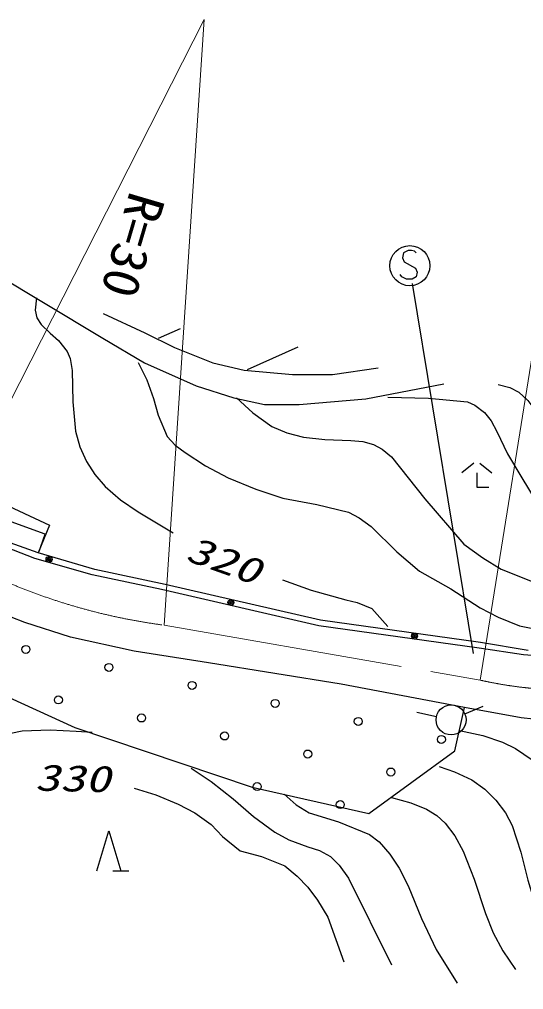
# Model space of a CAD drawing. Units: millimetres, scale not verified. Extents: x 40000 to 680000, y 20000 to 380000.
# Drawn here: x 378544 to 403702, y 232579 to 280960 of the extents above; entities that cross this region are included whole.
import ezdxf
from ezdxf.enums import TextEntityAlignment as Align

# ---------------------------------------------------------------- set-up
doc = ezdxf.new("R2010")
doc.units = ezdxf.units.MM
doc.header["$LTSCALE"] = 1000
doc.linetypes.add('CHAIN', pattern=[18.5, 12, -1.5, 3.5, -1.5])
for name, color, linetype, lineweight in [('M-BGD', 7, 'Continuous', 25), ('M-BGD-EXST', 7, 'Continuous', 25), ('M-BMK', 2, 'CHAIN', 13), ('M-STR-HTXT', 7, 'Continuous', 13)]:
    doc.layers.add(name, color=color, linetype=linetype, lineweight=lineweight)
doc.styles.add('ＭＳ ゴシック', font='')
doc.styles.get('ＭＳ ゴシック').set_extended_font_data('MS Gothic')

msp = doc.modelspace()

# ---------------------------------------------------------------- linework, layer by layer
at = {"layer": 'M-BGD'}
for p, q in [((376427, 268824), (379742, 266845)), ((379742, 266845), (382711, 265064)), ((382726, 266299), (384802, 265324)), ((384802, 265324), (386284, 264605)), ((385486, 265072), (386587, 265543)), ((382711, 265064), (384789, 263827)), ((386284, 264605), (388190, 263842)), ((389929, 263499), (392446, 264639)), ((384789, 263827), (387361, 262689)), ((388190, 263842), (389757, 263461)), ((389757, 263461), (392171, 263249)), ((392171, 263249), (394161, 263249)), ((394161, 263249), (396448, 263588)), ((395822, 262046), (399719, 262788)), ((387361, 262689), (389242, 262095)), ((389242, 262095), (390775, 261749)), ((390775, 261749), (392507, 261749)), ((392507, 261749), (395822, 262046)), ((401223, 258830), (400623, 258350)), ((401523, 258830), (402123, 258350)), ((401373, 258350), (401373, 257630)), ((401373, 257630), (401973, 257630)), ((377504, 256926), (380039, 255738)), ((379834, 255289), (377953, 255969)), ((380039, 255738), (379484, 254352)), ((379484, 254352), (377623, 255025)), ((379494, 254348), (379834, 255289)), ((379313, 254074), (377545, 254756)), ((382167, 253267), (379313, 254074)), ((382305, 253522), (379484, 254352)), ((385815, 252785), (382305, 253522)), ((385641, 252523), (382167, 253267)), ((393574, 251008), (385815, 252785)), ((393488, 250724), (385641, 252523)), ((378818, 250888), (375799, 252054)), ((381096, 250147), (378818, 250888)), ((401491, 249607), (393488, 250724)), ((401553, 249881), (393574, 251008)), ((384274, 249458), (381096, 250147)), ((403937, 249491), (401553, 249881)), ((387982, 248876), (384274, 249458)), ((403694, 249266), (401491, 249607)), ((405834, 249111), (403694, 249266)), ((374210, 248876), (381308, 245645)), ((394603, 247816), (387982, 248876)), ((400748, 246651), (394603, 247816)), ((399351, 246187), (398373, 246399)), ((400271, 244479), (400748, 246651)), ((403575, 246137), (400748, 246651)), ((400773, 246325), (401691, 246720)), ((405679, 245900), (403575, 246137)), ((381308, 245645), (390154, 242678)), ((395980, 241354), (400271, 244479)), ((390154, 242678), (395980, 241354)), ((382403, 238500), (383003, 240500)), ((383003, 240500), (383603, 238500)), ((383203, 238500), (384003, 238500))]:
    msp.add_line(p, q, dxfattribs=at)
for points in [[(379391, 267077), (379325, 266466), (379415, 266074), (379631, 265748), (380086, 265309), (380488, 264949), (380925, 264403), (381078, 264046), (381181, 263450), (381215, 261896), (381350, 260430), (381558, 259650), (381885, 258911), (382300, 258264), (382829, 257663), (383591, 257006), (384465, 256409), (386213, 255358)], [(384464, 263853), (384896, 262988), (385227, 262050), (385463, 261218), (385918, 260157), (386324, 259727), (386815, 259363), (387825, 258704), (388955, 258101), (390341, 257530), (391695, 257079), (393389, 256775), (394962, 256382), (395498, 256110), (396102, 255674), (397375, 254401), (398507, 253438), (400078, 252556), (401528, 251624), (402433, 251152), (403494, 250720), (405063, 250406), (406610, 249982), (406876, 249894)], [(402435, 262752), (403021, 262598), (403468, 262372), (403912, 261962), (404356, 261356), (405099, 259978), (405892, 258838), (406564, 258466)], [(389379, 262083), (390187, 261342), (391139, 260662), (391880, 260351), (392716, 260135), (393787, 260004), (395084, 259956), (395683, 259909), (396211, 259762), (396653, 259527), (397108, 259141), (398781, 257045), (400727, 254799), (401660, 254106), (402590, 253551), (404371, 252831), (406204, 252213), (407033, 252135)], [(396930, 262123), (398950, 262065), (400901, 261887), (401269, 261721), (401752, 261355), (402084, 260939), (402369, 260411), (402904, 259300), (403614, 258099), (404273, 257006), (404810, 255915), (405092, 255386), (405489, 254922), (405816, 254612), (406515, 254218), (406711, 254284), (407091, 254616), (407355, 255136), (407491, 255628), (407664, 256696)], [(391672, 253014), (393106, 252505), (394836, 252017), (395402, 251883), (396137, 251588), (396928, 250680)], [(376961, 245128), (378681, 245476), (380085, 245526), (381380, 245470), (382181, 245413)], [(400499, 245503), (401674, 245252), (402651, 244925), (403306, 244603), (404133, 244031), (404578, 243596), (405051, 242951), (405116, 242843)], [(387107, 243613), (388113, 242955), (389205, 242097), (390227, 241206), (391292, 240434), (391993, 240051), (392932, 239693), (393512, 239519), (394062, 239216), (394493, 238789), (394962, 238138), (397118, 233813)], [(399493, 243702), (400252, 243444), (401115, 243034), (401768, 242567), (402313, 242033), (402795, 241390), (403126, 240766), (403564, 239436), (403918, 238034), (404255, 236884), (404684, 235810), (405070, 235105), (405531, 234486), (407597, 232579)], [(384275, 242621), (385354, 242292), (386463, 241830), (387292, 241389), (388116, 240820), (388684, 240212), (389564, 239494), (390618, 239210), (391788, 238744), (392412, 238235), (392930, 237679), (393421, 237041), (393929, 236185), (394725, 233956)], [(391759, 242325), (392362, 241791), (393008, 241399), (394461, 240948), (396021, 240321), (396488, 239940), (397027, 239331), (397491, 238640), (397948, 237752), (398602, 236124), (399347, 234584), (400393, 232897)], [(397109, 242166), (398071, 241894), (398853, 241575), (399365, 241260), (399781, 240885), (400265, 240242), (400681, 239475), (401241, 238088), (401809, 236380), (402188, 235406), (402662, 234513), (403306, 233585)]]:
    msp.add_lwpolyline(points, dxfattribs=at)
for centre, radius in [((380022, 254029), 150), ((380022, 254029), 90), ((380022, 254029), 30), ((389097, 251884), 150), ((389097, 251884), 90), ((389097, 251884), 30), ((398259, 250209), 150), ((398259, 250209), 90), ((398259, 250209), 30), ((378867, 249545), 200), ((383013, 248646), 200), ((387160, 247748), 200), ((380491, 247022), 200), ((391306, 246850), 200), ((400084, 246029), 750), ((384637, 246124), 200), ((395452, 245951), 200), ((388784, 245226), 200), ((399599, 245053), 200), ((392930, 244327), 200), ((397076, 243429), 200), ((390408, 242703), 200), ((394554, 241805), 200)]:
    msp.add_circle(centre, radius, dxfattribs=at)
at = {"layer": 'M-BGD-EXST'}
for p, q in [((397706, 269318), (397666, 269078)), ((397666, 269078), (397746, 268878)), ((397946, 269438), (397706, 269318)), ((398106, 269438), (397946, 269438)), ((398266, 269398), (398106, 269438)), ((398346, 269318), (398266, 269398)), ((397746, 268878), (398306, 268558)), ((398306, 268558), (398386, 268358)), ((397626, 268118), (397546, 268238)), ((397866, 267998), (397626, 268118)), ((398346, 268118), (398146, 267998)), ((398386, 268358), (398346, 268118)), ((398146, 267998), (397866, 267998)), ((398138, 267795), (401180, 249345))]:
    msp.add_line(p, q, dxfattribs=at)
msp.add_circle((398026, 268678), 1000, dxfattribs=at)
at = {"layer": 'M-BMK'}
msp.add_line((385773, 250750), (401527, 248013), dxfattribs=at)
for centre, radius, start, end in [((389688, 280494), 30000, 239.3597, 262.5026), ((405942, 267519), 20000, 257.2462, 301.4684)]:
    msp.add_arc(centre, radius, start, end, dxfattribs=at)
at = {"layer": 'M-STR-HTXT'}
for p, q in [((374398, 254682), (387767, 280960)), ((387767, 280960), (385773, 250750)), ((401527, 248013), (405156, 270630))]:
    msp.add_line(p, q, dxfattribs=at)

# ---------------------------------------------------------------- texts
at = {"layer": 'M-BGD', "style": 'ＭＳ ゴシック', "oblique": 15, "width": 1.4}
for s, rotation, p in [('320', 340.4, (386629, 253636)), ('330', 358.7, (379301, 242106))]:
    msp.add_text(s, height=1320, rotation=rotation, dxfattribs=at).set_placement(p, align=Align.BOTTOM_LEFT)
at = {"layer": 'M-STR-HTXT', "style": 'ＭＳ ゴシック', "width": 1.05}
msp.add_text('R=30', height=1833, rotation=253.6, dxfattribs=at).set_placement((383543, 272614), align=Align.BOTTOM_LEFT)

doc.saveas('drawing.dxf')
